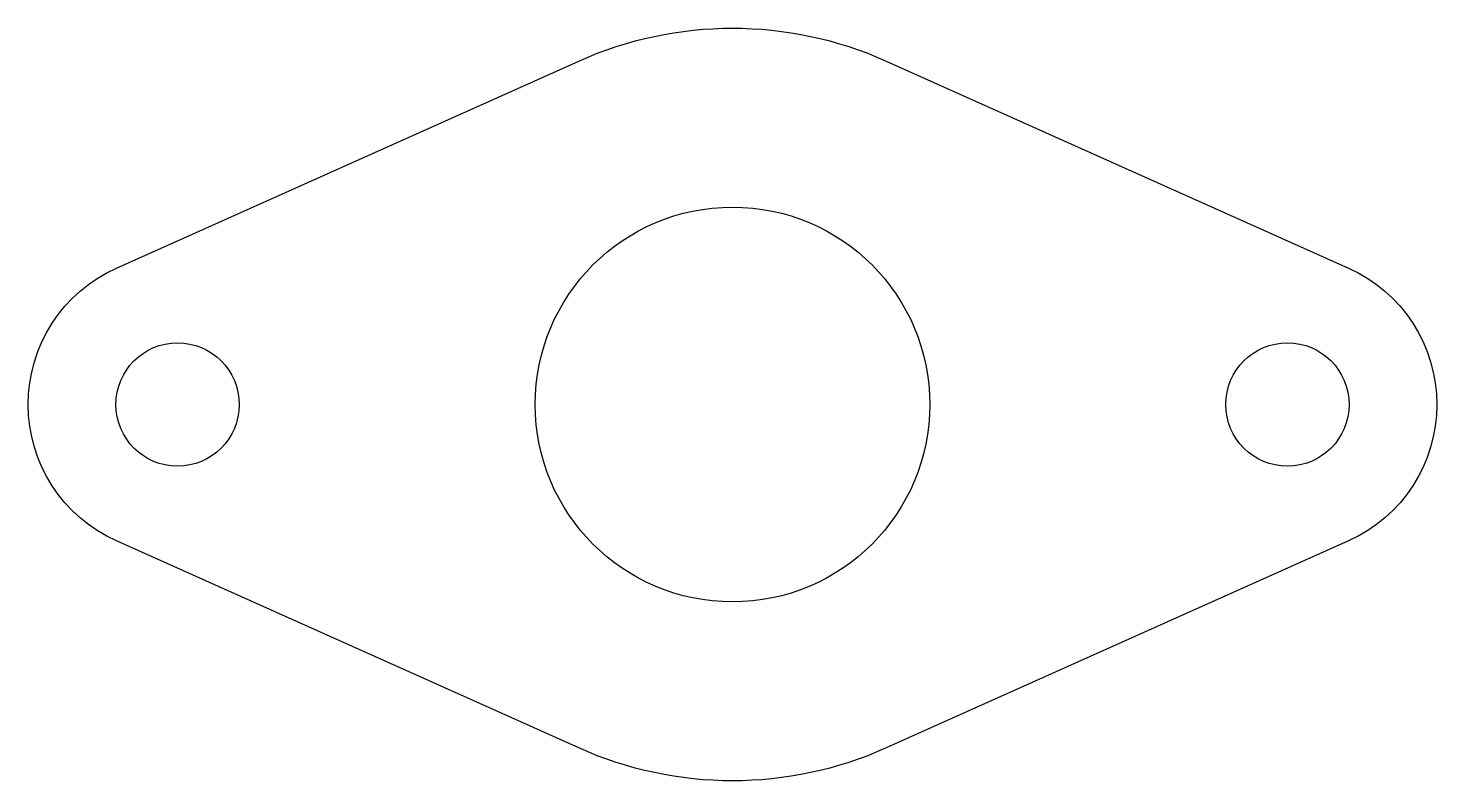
# Model space of a CAD drawing. Extents: x -57 to 57, y -30 to 31.
import ezdxf

# ---------------------------------------------------------------- set-up
doc = ezdxf.new("R2010")
doc.units = 0

msp = doc.modelspace()

# ---------------------------------------------------------------- linework, layer by layer
at = {"layer": '1'}
msp.add_lwpolyline([(49.95, 11.06, -0.647982), (49.95, -11.06), (12.46, -27.84, -0.213606), (-12.46, -27.84), (-49.95, -11.06, -0.647982), (-49.95, 11.06), (-12.46, 27.84, -0.213606), (12.46, 27.84)], format="xyb", close=True, dxfattribs=at)
for centre, radius in [((0, 0), 16), ((-45, 0), 5), ((45, 0), 5)]:
    msp.add_circle(centre, radius, dxfattribs=at)

doc.saveas('drawing.dxf')
